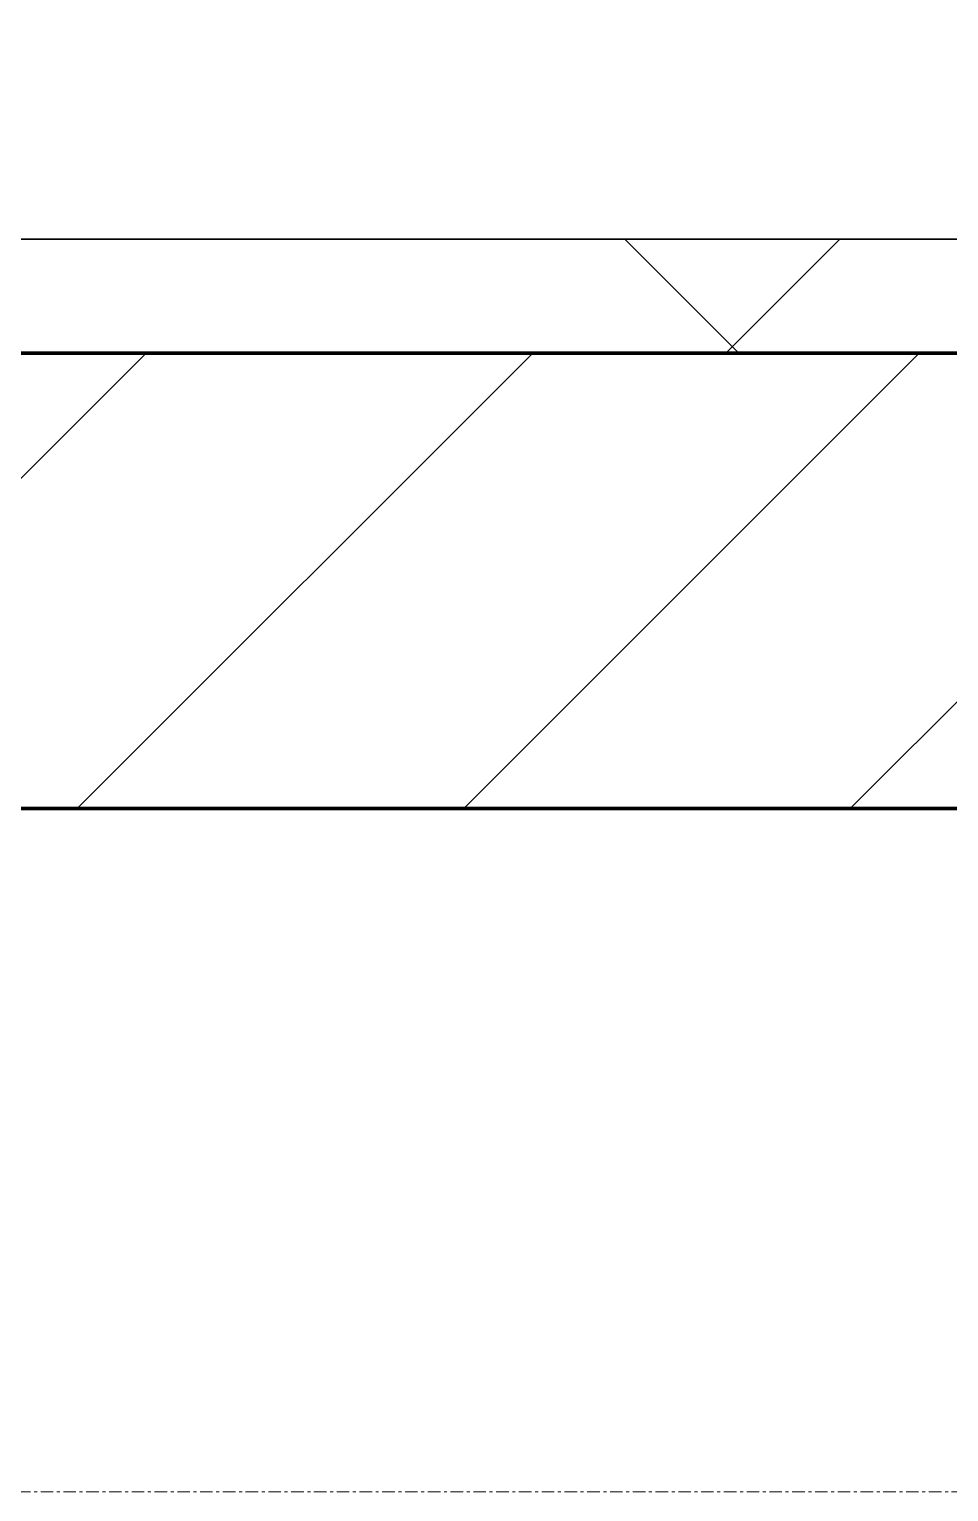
# Model space of a CAD drawing. Header units: millimetres. Extents: x -794334 to -714814, y -17806 to 22403.
# Drawn here: x -783500 to -783096, y -4321 to -3679 of the extents above; entities that cross this region are included whole.
import ezdxf
from ezdxf.xclip import XClip

# ---------------------------------------------------------------- set-up
doc = ezdxf.new("R2010")
doc.units = ezdxf.units.MM
doc.header["$XCLIPFRAME"] = 0
doc.linetypes.add('DPA_Grid _ Level 100', pattern=[10, 5.5, -1.6, 1.3, -1.6])
for name, color, linetype, lineweight in [('A-GLAZ-CURT', 2, 'Continuous', 9), ('A-WALL', 5, 'Continuous', 35), ('A-WALL-FNSH', 2, 'Continuous', 35), ('A-WALL-PATT', 1, 'Continuous', 35), ('S-GRID', 251, 'Continuous', 9), ('WALL-E', 2, 'Continuous', 35)]:
    doc.layers.add(name, color=color, linetype=linetype, lineweight=lineweight)
doc.layers.add('A11_ALU.SOLID SHEET', color=2, linetype='Continuous')

# ---------------------------------------------------------------- blocks, each defined once
blk = doc.blocks.new('*U804')
at = {"layer": 'S-GRID', "linetype": 'DPA_Grid _ Level 100'}
blk.add_line((57942.91, -7900), (-14128.88, -7900), dxfattribs=at)
blk = doc.blocks.new('PPLS-PP19_Custom Tile Pattern - Custom Tile Pattern-V49-4252-01 ENLARGED CONCOURSE LEVEL - REFLECTED CEILING PLAN - SHEET 3')
at = {"layer": 'A-GLAZ-CURT'}
for p, q in [((-300, 0), (300, 0)), ((300, 0), (-300, 0)), ((195.99, 0), (213.31, 0)), ((213.31, 0), (195.99, 0)), ((230.06, 0), (300, 0)), ((-300, -50), (300, -50)), ((300, -50), (-300, -50))]:
    blk.add_line(p, q, dxfattribs=at)
for points, knots in [([(119.65, 0), (125.22, 0), (140.05, 0), (163.31, 0), (185.23, 0), (193.62, 0), (194.69, 0), (194.79, 0)], [-1836.93491, -1836.93491, -1836.93491, -1836.93491, -1530.39897, -1095.004608, -529.74427, -295.064701, -265.121568, -265.121568, -265.121568, -265.121568]), ([(193.8, 0), (193.33, 0), (190.11, 0), (183.13, 0), (171, 0), (161.95, 0), (161.28, 0), (158.35, 0), (157.85, 0), (157.77, 0)], [-11665.349007, -11665.349007, -11665.349007, -11665.349007, -11565.880756, -11105.624034, -10839.086983, -10768.332124, -10666.779182, -10580.760289, -10550.278881, -10550.278881, -10550.278881, -10550.278881]), ([(300, 0), (286.53, 0), (254.22, 0), (207.11, 0), (177.41, 0), (159.34, 0), (158.33, 0), (158.3, 0)], [-285.253232, -285.253232, -285.253232, -285.253232, -244.693688, -187.987675, -143.776725, -129.632772, -123.352749, -123.352749, -123.352749, -123.352749]), ([(159.07, 0), (159.13, 0), (160.84, 0), (165.21, 0), (174.15, 0), (185.98, 0), (208.82, 0), (219.42, 0), (230.06, 0)], [-115.643202, -115.643202, -115.643202, -115.643202, -114.681583, -87.660824, -65.295536, -41.623857, -24.459831, 0, 0, 0, 0]), ([(247.1, 0), (246.76, 0), (245.04, 0), (238.34, 0), (226.56, 0), (221.1, 0), (200.27, 0), (182.99, 0), (174.27, 0), (169.67, 0), (168.99, 0)], [-9649.085549, -9649.085549, -9649.085549, -9649.085549, -9581.591397, -9406.094246, -9221.510254, -9016.44624, -8717.832359, -8253.978395, -8152.463617, -8069.855175, -8069.855175, -8069.855175, -8069.855175]), ([(215.22, 0), (214.62, 0), (210.55, 0), (203.98, 0), (187.54, 0), (175.3, 0), (169.49, 0)], [-203.825446, -203.825446, -203.825446, -203.825446, -198.527383, -184.406837, -162.427601, -142.916156, -142.916156, -142.916156, -142.916156]), ([(171.51, 0), (176.48, 0), (193.23, 0), (201.73, 0), (208.81, 0), (213.9, 0), (241.96, 0), (266.73, 0), (281.71, 0), (291.71, 0), (296.52, 0), (297.86, 0), (298.09, 0)], [-7971.819559, -7971.819559, -7971.819559, -7971.819559, -7784.112253, -7606.717214, -7289.299508, -7042.621073, -6582.165592, -6068.460911, -5766.029927, -5566.724884, -5280.360606, -5199.253518, -5199.253518, -5199.253518, -5199.253518]), ([(172.07, 0), (177.66, 0), (187.87, 0), (201.08, 0), (207.47, 0), (213.96, 0), (215.11, 0)], [-255.364076, -255.364076, -255.364076, -255.364076, -237.955587, -223.92608, -215.862851, -208.75215, -208.75215, -208.75215, -208.75215]), ([(300, 0), (288.22, 0), (262, 0), (230.43, 0), (219.94, 0), (219.02, 0)], [-12528.858583, -12528.858583, -12528.858583, -12528.858583, -11905.454923, -11162.864862, -10856.732305, -10856.732305, -10856.732305, -10856.732305]), ([(219.9, 0), (220.86, 0), (227.84, 0), (242.06, 0), (246.54, 0), (246.96, 0)], [-10670.940496, -10670.940496, -10670.940496, -10670.940496, -10511.382485, -9925.173265, -9834.877357, -9834.877357, -9834.877357, -9834.877357]), ([(284.76, 0), (284.76, 0), (285.09, 0), (287.47, 0), (293.59, 0), (297.76, 0), (300, 0)], [-4110.630118, -4110.630118, -4110.630118, -4110.630118, -4053.389046, -3959.664717, -3862.421465, -3746.95702, -3746.95702, -3746.95702, -3746.95702]), ([(297.38, 0), (295.84, 0), (291.62, 0), (285.38, 0), (284.87, 0)], [-4803.172655, -4803.172655, -4803.172655, -4803.172655, -4358.271401, -4143.037883, -4143.037883, -4143.037883, -4143.037883])]:
    blk.add_open_spline(points, degree=3, knots=knots, dxfattribs=at)
blk.add_open_spline([(195.11, 0), (194.91, 0), (194.44, 0), (193.8, 0)], degree=3, dxfattribs=at)
blk = doc.blocks.new('PPLS-PP19_Custom Tile Pattern - Custom Tile Pattern-V50-4252-01 ENLARGED CONCOURSE LEVEL - REFLECTED CEILING PLAN - SHEET 3')
at = {"layer": 'A-GLAZ-CURT'}
for p, q in [((-300, 0), (300, 0)), ((300, 0), (-300, 0)), ((-293.07, 0), (-275.75, 0)), ((-275.75, 0), (-293.07, 0)), ((-222.32, 0), (-208.8, 0)), ((-208.8, 0), (-222.32, 0)), ((-208.66, 0), (-205, 0)), ((-205, 0), (-208.66, 0)), ((-300, -50), (300, -50)), ((300, -50), (-300, -50))]:
    blk.add_line(p, q, dxfattribs=at)
at = {"layer": 'A-GLAZ-CURT', "flags": 128}
for points in [[(-300, 0), (-291.56, 0), (-283.3, 0), (-275.2, 0), (-267.26, 0), (-259.45, 0), (-251.77, 0), (-244.2, 0), (-236.74, 0), (-229.36, 0), (-222.06, 0), (-214.83, 0), (-208.8, 0)], [(-209.04, 0), (-215.73, 0), (-222.63, 0), (-229.72, 0), (-236.97, 0), (-244.39, 0), (-251.96, 0), (-259.67, 0), (-267.51, 0), (-275.48, 0), (-283.55, 0), (-291.73, 0), (-300, 0)], [(-140.96, 0), (-145.5, 0), (-150.63, 0), (-155.53, 0), (-160.27, 0), (-164.95, 0), (-169.65, 0), (-174.47, 0), (-179.49, 0), (-184.81, 0), (-190.44, 0), (-196.37, 0), (-202.58, 0), (-208.81, 0)], [(-207.71, 0), (-200.76, 0), (-194.02, 0), (-187.54, 0), (-181.38, 0), (-175.58, 0), (-170.25, 0), (-165.64, 0), (-162.01, 0), (-159.53, 0), (-157.46, 0), (-154.52, 0), (-149.42, 0), (-141.84, 0)], [(-140.98, 0), (-132.81, 0), (-126.08, 0)], [(-125.17, 0), (-128.55, 0), (-134.16, 0), (-140.03, 0)]]:
    blk.add_lwpolyline(points, dxfattribs=at)
at = {"layer": 'A-GLAZ-CURT'}
for points, knots in [([(-300, 0), (-284.65, 0), (-236.57, 0), (-174.61, 0), (-129.95, 0), (-110.8, 0), (-99.5, 0), (-91.46, 0)], [-5323.127839, -5323.127839, -5323.127839, -5323.127839, -4502.809032, -2700.551212, -1002.059161, -460.363443, 0, 0, 0, 0]), ([(-73.05, 0), (-75.62, 0), (-91.52, 0), (-134.08, 0), (-202.69, 0), (-262.56, 0), (-294.48, 0), (-300, 0)], [-19434.553957, -19434.553957, -19434.553957, -19434.553957, -18935.241197, -17136.203329, -15131.813646, -13729.592194, -13439.944408, -13439.944408, -13439.944408, -13439.944408]), ([(-209.81, 0), (-218.94, 0), (-233.42, 0), (-255.22, 0), (-262.59, 0), (-264.9, 0), (-265.4, 0)], [-1328.219744, -1328.219744, -1328.219744, -1328.219744, -858.079193, -543.655514, -208.940337, 0, 0, 0, 0]), ([(-258.6, 0), (-257.91, 0), (-254.26, 0), (-241.25, 0), (-225.99, 0), (-214.81, 0), (-210.08, 0), (-208.81, 0)], [-5722.54675, -5722.54675, -5722.54675, -5722.54675, -5657.471696, -5413.335975, -5017.494783, -4832.723979, -4765.310704, -4765.310704, -4765.310704, -4765.310704]), ([(-133.82, 0), (-135.51, 0), (-137.8, 0), (-149.31, 0), (-162.01, 0), (-177.91, 0), (-199.46, 0), (-216.65, 0), (-231.26, 0), (-233.46, 0), (-234, 0)], [-2731.647847, -2731.647847, -2731.647847, -2731.647847, -2418.507304, -2308.929706, -2113.765672, -1763.376603, -1422.553702, -978.033455, -846.069444, -682.911962, -682.911962, -682.911962, -682.911962]), ([(-233.49, 0), (-233.44, 0), (-232.38, 0), (-230.74, 0), (-225.3, 0), (-223.63, 0)], [-455.274641, -455.274641, -455.274641, -455.274641, -440.605512, -119.536984, 0, 0, 0, 0]), ([(-141.74, 0), (-142.97, 0), (-147.67, 0), (-147.69, 0), (-158.72, 0), (-174.02, 0), (-185.59, 0), (-199.72, 0), (-207.75, 0), (-208.82, 0)], [-3054.90541, -3054.90541, -3054.90541, -3054.90541, -2919.378265, -2477.344047, -2237.412286, -2029.680487, -1755.085331, -1400.429864, -1345.208799, -1345.208799, -1345.208799, -1345.208799]), ([(-208.65, 0), (-206.83, 0), (-198.98, 0), (-185.8, 0), (-171.77, 0), (-158.7, 0), (-157.22, 0)], [-4762.3879, -4762.3879, -4762.3879, -4762.3879, -4666.091899, -4349.945572, -4000.813434, -3840.635403, -3840.635403, -3840.635403, -3840.635403]), ([(-208.44, 0), (-200.84, 0), (-188.58, 0), (-169.02, 0), (-154.15, 0), (-144.47, 0), (-140.93, 0)], [-5161.076232, -5161.076232, -5161.076232, -5161.076232, -4739.070012, -4465.409639, -4149.119819, -3947.732908, -3947.732908, -3947.732908, -3947.732908]), ([(-152.35, 0), (-151.03, 0), (-148.17, 0), (-144.7, 0), (-141.95, 0)], [-3494.978217, -3494.978217, -3494.978217, -3494.978217, -3371.022232, -3264.540092, -3264.540092, -3264.540092, -3264.540092]), ([(-140.96, 0), (-143.63, 0), (-148.03, 0), (-150.03, 0), (-150.57, 0)], [-5439.810566, -5439.810566, -5439.810566, -5439.810566, -5298.784692, -5196.16478, -5196.16478, -5196.16478, -5196.16478]), ([(-150.34, 0), (-150.07, 0), (-147.85, 0), (-145.07, 0), (-140.96, 0)], [-4948.728362, -4948.728362, -4948.728362, -4948.728362, -4883.323924, -4462.627546, -4462.627546, -4462.627546, -4462.627546]), ([(-26.75, 0), (-27.82, 0), (-36.18, 0), (-53.55, 0), (-78.2, 0), (-110.94, 0), (-130.52, 0), (-147.74, 0), (-149.07, 0)], [-8718.362214, -8718.362214, -8718.362214, -8718.362214, -8532.293389, -8073.216054, -7508.296369, -7004.680444, -6449.282163, -6277.220794, -6277.220794, -6277.220794, -6277.220794]), ([(-148.23, 0), (-146.94, 0), (-144.3, 0), (-142.36, 0), (-141.7, 0)], [-6162.058746, -6162.058746, -6162.058746, -6162.058746, -6017.569127, -5928.486305, -5928.486305, -5928.486305, -5928.486305]), ([(-146.69, 0), (-146.59, 0), (-145.49, 0), (-135.69, 0), (-128.29, 0), (-125.15, 0)], [-420.34245, -420.34245, -420.34245, -420.34245, -406.956646, -290.263673, 0, 0, 0, 0]), ([(-140.86, 0), (-138.68, 0), (-136.73, 0), (-133.93, 0), (-128.78, 0), (-126.5, 0)], [-5888.245451, -5888.245451, -5888.245451, -5888.245451, -5560.701257, -5364.112219, -5231.017328, -5231.017328, -5231.017328, -5231.017328]), ([(-140.83, 0), (-138.97, 0), (-133.91, 0), (-127.33, 0), (-124.19, 0), (-123.43, 0), (-123.28, 0)], [-3945.713557, -3945.713557, -3945.713557, -3945.713557, -3839.893365, -3647.167523, -3488.92562, -3439.852845, -3439.852845, -3439.852845, -3439.852845]), ([(-118.78, 0), (-121.86, 0), (-126.28, 0), (-134.54, 0), (-139.5, 0), (-140.74, 0)], [-5938.474035, -5938.474035, -5938.474035, -5938.474035, -5700.061948, -5508.838257, -5443.601199, -5443.601199, -5443.601199, -5443.601199]), ([(-140.7, 0), (-140.57, 0), (-136.56, 0), (-127.26, 0), (-107.3, 0), (-90.42, 0), (-75.26, 0), (-68.41, 0), (-65.12, 0), (-63.63, 0)], [-4453.855526, -4453.855526, -4453.855526, -4453.855526, -4440.880425, -4054.690705, -3793.097032, -3402.597032, -3144.956779, -3050.982048, -2969.237017, -2969.237017, -2969.237017, -2969.237017]), ([(-86.16, 0), (-91.37, 0), (-104.13, 0), (-122.65, 0), (-135.12, 0), (-139.26, 0), (-139.93, 0)], [-1681.3698, -1681.3698, -1681.3698, -1681.3698, -1374.161226, -945.742622, -741.901385, -700.57075, -700.57075, -700.57075, -700.57075]), ([(-127.41, 0), (-131.63, 0), (-133.16, 0), (-134.09, 0), (-134.15, 0)], [-8540.990293, -8540.990293, -8540.990293, -8540.990293, -8266.114998, -8246.473386, -8246.473386, -8246.473386, -8246.473386]), ([(-134.15, 0), (-133.32, 0), (-130.31, 0), (-117.33, 0), (-92.04, 0), (-74.02, 0), (-62.74, 0), (-60.36, 0), (-59.97, 0)], [-7657.439573, -7657.439573, -7657.439573, -7657.439573, -7293.749979, -6839.55839, -6236.997189, -5713.340575, -5140.470607, -5006.787413, -5006.787413, -5006.787413, -5006.787413]), ([(-120.13, 0), (-120.14, 0), (-120.24, 0), (-121.3, 0), (-129.25, 0), (-133.82, 0)], [-2933.992132, -2933.992132, -2933.992132, -2933.992132, -2920.575025, -2840.280255, -2731.647847, -2731.647847, -2731.647847, -2731.647847]), ([(-113.43, 0), (-113.44, 0), (-113.96, 0), (-119.73, 0), (-125.43, 0), (-127.03, 0), (-127.41, 0)], [-328.499627, -328.499627, -328.499627, -328.499627, -282.672656, -98.539552, -24.539552, 0, 0, 0, 0]), ([(-126.5, 0), (-122.44, 0), (-108.71, 0), (-91.05, 0), (-77.76, 0), (-73.03, 0)], [-5231.017328, -5231.017328, -5231.017328, -5231.017328, -4994.692869, -4542.524482, -4250.713159, -4250.713159, -4250.713159, -4250.713159]), ([(-125.15, 0), (-124.93, 0), (-121.96, 0), (-113.01, 0), (-98.9, 0), (-85.29, 0), (-71.67, 0), (-65.93, 0), (-65.07, 0)], [-3362.7396, -3362.7396, -3362.7396, -3362.7396, -3342.215224, -3074.362186, -2902.289527, -2605.247022, -2322.099534, -2241.8264, -2241.8264, -2241.8264, -2241.8264]), ([(-122.08, 0), (-122.01, 0), (-121.69, 0), (-121.2, 0), (-120.88, 0)], [-3136.336417, -3136.336417, -3136.336417, -3136.336417, -3110.304437, -3035.164275, -3035.164275, -3035.164275, -3035.164275]), ([(-36.33, 0), (-36.43, 0), (-37.27, 0), (-45.02, 0), (-46.13, 0), (-60.59, 0), (-81.23, 0), (-99.51, 0), (-114.02, 0), (-117.28, 0), (-118.78, 0)], [-1855.773136, -1855.773136, -1855.773136, -1855.773136, -1810.870157, -1672.078046, -1405.135169, -1060.00838, -740.068933, -229.489605, -116.330425, 0, 0, 0, 0]), ([(-117.74, 0), (-117.19, 0), (-114.78, 0), (-113.43, 0), (-113.43, 0)], [-821.249067, -821.249067, -821.249067, -821.249067, -394.672656, -330.879064, -330.879064, -330.879064, -330.879064]), ([(-73.77, 0), (-77.05, 0), (-89.77, 0), (-107.61, 0), (-116.56, 0), (-117.56, 0)], [-2463.7472, -2463.7472, -2463.7472, -2463.7472, -2193.204658, -1433.981041, -985.49888, -985.49888, -985.49888, -985.49888]), ([(-115.82, 0), (-114.96, 0), (-110.41, 0), (-96.78, 0), (-71.33, 0), (-42.53, 0), (-12.78, 0), (4.23, 0), (9.64, 0), (10.14, 0), (10.18, 0)], [-5724.064692, -5724.064692, -5724.064692, -5724.064692, -5430.283136, -5103.229623, -4799.173296, -4065.652676, -3589.737505, -3285.047089, -3066.359526, -3044.715262, -3044.715262, -3044.715262, -3044.715262]), ([(-73.06, 0), (-80.91, 0), (-94.19, 0), (-112.01, 0), (-114.94, 0), (-115.63, 0)], [-1198.237271, -1198.237271, -1198.237271, -1198.237271, -789.402658, -501.969187, -243.577221, -243.577221, -243.577221, -243.577221]), ([(-91.46, 0), (-90.09, 0), (-84.7, 0), (-77.43, 0), (-72.73, 0), (-72.64, 0), (-72.64, 0)], [-19832.387487, -19832.387487, -19832.387487, -19832.387487, -19753.885894, -19541.04734, -19478.625389, -19471.062469, -19471.062469, -19471.062469, -19471.062469]), ([(-74.2, 0), (-76.01, 0), (-79.28, 0), (-82.66, 0), (-83.28, 0), (-83.28, 0)], [-1822.886126, -1822.886126, -1822.886126, -1822.886126, -1646.621388, -1424.436217, -1393.971743, -1393.971743, -1393.971743, -1393.971743]), ([(-83.28, 0), (-83.28, 0), (-82.91, 0), (-78.38, 0), (-74.96, 0), (-73.16, 0)], [-1393.4169, -1393.4169, -1393.4169, -1393.4169, -1353.722004, -1274.333717, -1179.514552, -1179.514552, -1179.514552, -1179.514552]), ([(-29.03, 0), (-33.97, 0), (-43.74, 0), (-56.37, 0), (-67.5, 0), (-71.49, 0), (-73.16, 0)], [-2680.714891, -2680.714891, -2680.714891, -2680.714891, -2413.671296, -2161.752162, -2006.592567, -1855.55961, -1855.55961, -1855.55961, -1855.55961]), ([(-36.62, 0), (-36.62, 0), (-40.35, 0), (-44.32, 0), (-56.41, 0), (-68.72, 0), (-73.05, 0)], [-4069.478503, -4069.478503, -4069.478503, -4069.478503, -3858.647035, -3538.256648, -2842.901703, -2483.785595, -2483.785595, -2483.785595, -2483.785595]), ([(-73.05, 0), (-71.08, 0), (-61.51, 0), (-48.14, 0), (-36.49, 0), (-33.57, 0), (-29.94, 0), (-28.57, 0)], [-1177.723001, -1177.723001, -1177.723001, -1177.723001, -1073.56893, -651.549973, -296.515819, -83.513472, 0, 0, 0, 0]), ([(-72.25, 0), (-68.63, 0), (-60.64, 0), (-54.4, 0), (-48.53, 0), (-30.79, 0), (-18.03, 0), (8.61, 0), (15.02, 0), (22.91, 0), (31, 0), (39.04, 0), (51.19, 0), (58.74, 0), (61.34, 0), (61.45, 0)], [-4234.633075, -4234.633075, -4234.633075, -4234.633075, -4008.285538, -3689.699207, -3546.54457, -3315.260113, -2864.387349, -2439.246196, -2084.094819, -1956.422387, -1818.904206, -1645.594513, -1443.202566, -1228.752106, -1120.932285, -1120.932285, -1120.932285, -1120.932285]), ([(-63.96, 0), (-64.13, 0), (-67.72, 0), (-71.26, 0), (-72.02, 0)], [-2171.769325, -2171.769325, -2171.769325, -2171.769325, -2007.031671, -1961.5981, -1961.5981, -1961.5981, -1961.5981]), ([(-6.03, 0), (-6.75, 0), (-14.59, 0), (-25.64, 0), (-40, 0), (-56.07, 0), (-67.14, 0), (-71.93, 0)], [-2557.56082, -2557.56082, -2557.56082, -2557.56082, -2518.50168, -2125.455881, -1792.521578, -1466.981642, -1217.886105, -1217.886105, -1217.886105, -1217.886105]), ([(-66.39, 0), (-66.39, 0), (-63.63, 0), (-53.63, 0), (-34.42, 0), (-29.82, 0), (-29.19, 0)], [-2493.31794, -2493.31794, -2493.31794, -2493.31794, -2315.303971, -1809.437387, -963.711516, -666.19313, -666.19313, -666.19313, -666.19313]), ([(31.18, 0), (25.97, 0), (11.99, 0), (-16.92, 0), (-47.42, 0), (-65.77, 0), (-66.37, 0), (-66.38, 0)], [-4496.803627, -4496.803627, -4496.803627, -4496.803627, -4222.080604, -3745.412743, -2981.410125, -2542.574734, -2498.224237, -2498.224237, -2498.224237, -2498.224237]), ([(-63.63, 0), (-61.49, 0), (-57.39, 0), (-54.49, 0), (-45.2, 0), (-40.79, 0), (-40.46, 0), (-40.44, 0)], [-2969.237017, -2969.237017, -2969.237017, -2969.237017, -2851.217951, -2734.127174, -2474.780881, -2410.990208, -2350.645972, -2350.645972, -2350.645972, -2350.645972]), ([(-58.83, 0), (-58.37, 0), (-57.29, 0), (-54.23, 0), (-46.33, 0), (-42.62, 0), (-41.76, 0)], [-4859.52896, -4859.52896, -4859.52896, -4859.52896, -4680.891996, -4469.85053, -4321.566175, -4270.495146, -4270.495146, -4270.495146, -4270.495146]), ([(-51.83, 0), (-51.83, 0), (-51.78, 0), (-47.4, 0), (-46.01, 0), (-40.22, 0), (-36.78, 0)], [-632.814994, -632.814994, -632.814994, -632.814994, -627.965721, -508.377888, -260.442412, 0, 0, 0, 0]), ([(76.63, 0), (74.8, 0), (67.65, 0), (53.52, 0), (37, 0), (24.07, 0), (12.82, 0), (-2.9, 0), (-20.62, 0), (-32.81, 0), (-44.85, 0), (-51.43, 0), (-51.79, 0)], [-3095.572228, -3095.572228, -3095.572228, -3095.572228, -2950.589685, -2634.532728, -2313.748533, -2106.613311, -1925.670641, -1617.263037, -1290.787923, -1039.307308, -819.71621, -644.910881, -644.910881, -644.910881, -644.910881]), ([(-41.76, 0), (-39.9, 0), (-37.72, 0), (-36.92, 0), (-36.77, 0)], [-4270.495146, -4270.495146, -4270.495146, -4270.495146, -4161.040818, -4106.245333, -4106.245333, -4106.245333, -4106.245333]), ([(-36.78, 0), (-32.43, 0), (-22.42, 0), (-11.52, 0), (-5.98, 0)], [-6191.144455, -6191.144455, -6191.144455, -6191.144455, -5862.463379, -5546.233574, -5546.233574, -5546.233574, -5546.233574]), ([(-36.29, 0), (-36.29, 0), (-34.66, 0), (-28.88, 0), (-26.95, 0), (-26.54, 0)], [-9150.272121, -9150.272121, -9150.272121, -9150.272121, -9057.163041, -8919.836787, -8834.607043, -8834.607043, -8834.607043, -8834.607043]), ([(30.82, 0), (29.27, 0), (20.14, 0), (3.54, 0), (-16.58, 0), (-34.76, 0), (-36.04, 0)], [-10462.034656, -10462.034656, -10462.034656, -10462.034656, -10363.088938, -9884.23066, -9424.652049, -9182.880979, -9182.880979, -9182.880979, -9182.880979]), ([(-33.34, 0), (-33.34, 0), (-32.93, 0), (-31.16, 0), (-30.52, 0)], [-2415.024266, -2415.024266, -2415.024266, -2415.024266, -2357.633367, -2323.618664, -2323.618664, -2323.618664, -2323.618664]), ([(70.61, 0), (66.16, 0), (55.8, 0), (39.61, 0), (24.74, 0), (2.64, 0), (-17.84, 0), (-30.57, 0), (-31.82, 0), (-32, 0)], [-4647.237329, -4647.237329, -4647.237329, -4647.237329, -4326.416877, -4098.545751, -3766.694881, -3333.063701, -2994.501669, -2698.150104, -2614.070998, -2614.070998, -2614.070998, -2614.070998]), ([(-30.76, 0), (-30.73, 0), (-29.99, 0), (-23.47, 0), (-15.75, 0), (-15.19, 0)], [-54176.191683, -54176.191683, -54176.191683, -54176.191683, -54157.274271, -53749.15266, -53717.791567, -53717.791567, -53717.791567, -53717.791567]), ([(-30.52, 0), (-27.11, 0), (-20.01, 0), (-10.75, 0), (-5.18, 0)], [-2323.618664, -2323.618664, -2323.618664, -2323.618664, -2142.497158, -1858.644848, -1858.644848, -1858.644848, -1858.644848]), ([(-13, 0), (-14.35, 0), (-17.68, 0), (-25.97, 0), (-29.52, 0), (-30.21, 0)], [-55207.591944, -55207.591944, -55207.591944, -55207.591944, -54789.006179, -54461.685999, -54290.791712, -54290.791712, -54290.791712, -54290.791712]), ([(8.33, 0), (8.19, 0), (7.18, 0), (0.32, 0), (-13.89, 0), (-24.92, 0), (-29.03, 0)], [-3574.286521, -3574.286521, -3574.286521, -3574.286521, -3526.962355, -3285.499107, -2903.012179, -2680.714891, -2680.714891, -2680.714891, -2680.714891]), ([(-28.98, 0), (-28.66, 0), (-27.39, 0), (-24.45, 0), (-22.56, 0)], [-166.548282, -166.548282, -166.548282, -166.548282, -102.06493, 0, 0, 0, 0]), ([(-28.57, 0), (-26.93, 0), (-20.29, 0), (-11.45, 0), (2.08, 0), (13.15, 0), (21.24, 0), (24.62, 0), (24.72, 0), (24.72, 0)], [-5361.429781, -5361.429781, -5361.429781, -5361.429781, -5261.36855, -5050.479954, -4785.90057, -4596.498881, -4445.288762, -4384.376941, -4376.041937, -4376.041937, -4376.041937, -4376.041937]), ([(-22.56, 0), (-20.27, 0), (-17.03, 0), (-11.36, 0), (-7.66, 0), (-6.6, 0), (-6.44, 0)], [-56468.192263, -56468.192263, -56468.192263, -56468.192263, -56344.022017, -56303.229861, -56166.290093, -56124.392176, -56124.392176, -56124.392176, -56124.392176])]:
    blk.add_open_spline(points, degree=3, knots=knots, dxfattribs=at)
for points in [[(-223.63, 0), (-219.49, 0), (-214.13, 0), (-208.81, 0)], [(-140.99, 0), (-143.96, 0), (-146.32, 0), (-146.95, 0)], [(-141.04, 0), (-140.31, 0), (-139.51, 0), (-138.62, 0)], [(-137.88, 0), (-138.93, 0), (-139.98, 0), (-140.97, 0)], [(-73.06, 0), (-77.42, 0), (-81.75, 0), (-86.16, 0)], [(-39.84, 0), (-39.08, 0), (-38.11, 0), (-37.36, 0)]]:
    blk.add_open_spline(points, degree=3, dxfattribs=at)
blk = doc.blocks.new('*U1029')
at = {"layer": 'A-GLAZ-CURT'}
for name, p in [('PPLS-PP19_Custom Tile Pattern - Custom Tile Pattern-V49-4252-01 ENLARGED CONCOURSE LEVEL - REFLECTED CEILING PLAN - SHEET 3', (-4797.63, -7350)), ('PPLS-PP19_Custom Tile Pattern - Custom Tile Pattern-V50-4252-01 ENLARGED CONCOURSE LEVEL - REFLECTED CEILING PLAN - SHEET 3', (-4197.63, -7350))]:
    blk.add_blockref(name, p, dxfattribs=at)
blk = doc.blocks.new('*U1630')
blk.add_lwpolyline([(22690, -750), (19166.45, -750), (19116.45, -700), (18966.44, -550), (-101025.39, -550), (-101025.39, -6704.96), (-96300, -6704.96), (-96300, -7350), (-94497.63, -7350), (17250, -7350), (17250, -6849.96), (18300, -6849.96), (22690, -6849.96)], close=True)

msp = doc.modelspace()

# ---------------------------------------------------------------- block references
at = {"layer": 'A11_ALU.SOLID SHEET'}
ref = msp.add_blockref('*U1630', (-744681.24, 3579.02), dxfattribs=at)
XClip(ref).set_block_clipping_path([(-45802.4668593339, -9620.0029952967), (23702.8690583039, 10334.9999958097)])

# ---------------------------------------------------------------- next in the draw order: hatches: boundary and pattern name
at = {"layer": 'A-WALL-PATT', "lineweight": 9}
h = msp.add_hatch(dxfattribs=at)
h.set_pattern_fill('FP_5', color=256, style=0, pattern_type=2)
h.set_pattern_definition([(45, (0, 0), (-212.13203, 212.13203), []), (135, (0, 0), (-212.13203, -212.13203), [])])
h.paths.add_polyline_path([(-727630.24, -3820.98), (-727382.37, -3820.98), (-727382.37, -3770.98), (-790483.7, -3770.98), (-790483.7, -3820.98), (-727766, -3820.98)])
h = msp.add_hatch(dxfattribs=at)
h.set_pattern_fill('FP_2', color=256, style=0, pattern_type=2)
h.set_pattern_definition([(45, (0, 0), (-84.852814, 84.852814), [])])
h.paths.add_polyline_path([(-727382.37, -4020.98), (-727382.37, -3820.98), (-790483.7, -3820.98), (-790483.7, -4020.98), (-727494.49, -4020.98)])

# ---------------------------------------------------------------- next in the draw order: linework, layer by layer
at = {"layer": 'A-WALL', "color": 7, "lineweight": 70}
for p, q in [((-783980, -3820.98), (-781580, -3820.98)), ((-781580, -3820.98), (-783980, -3820.98)), ((-781580, -4020.98), (-783980, -4020.98))]:
    msp.add_line(p, q, dxfattribs=at)
at = {"layer": 'A-WALL-FNSH', "color": 250}
msp.add_line((-783980, -3770.98), (-781580, -3770.98), dxfattribs=at)
at = {"layer": 'WALL-E'}
for p, q in [((-727382.37, -4020.98), (-790483.7, -4020.98)), ((-790483.7, -4020.98), (-727382.37, -4020.98))]:
    msp.add_line(p, q, dxfattribs=at)

# ---------------------------------------------------------------- next in the draw order: block references
for name in ['*U804', '*U1029']:
    msp.add_blockref(name, (-778882.37, 3579.02))

doc.saveas('drawing.dxf')
